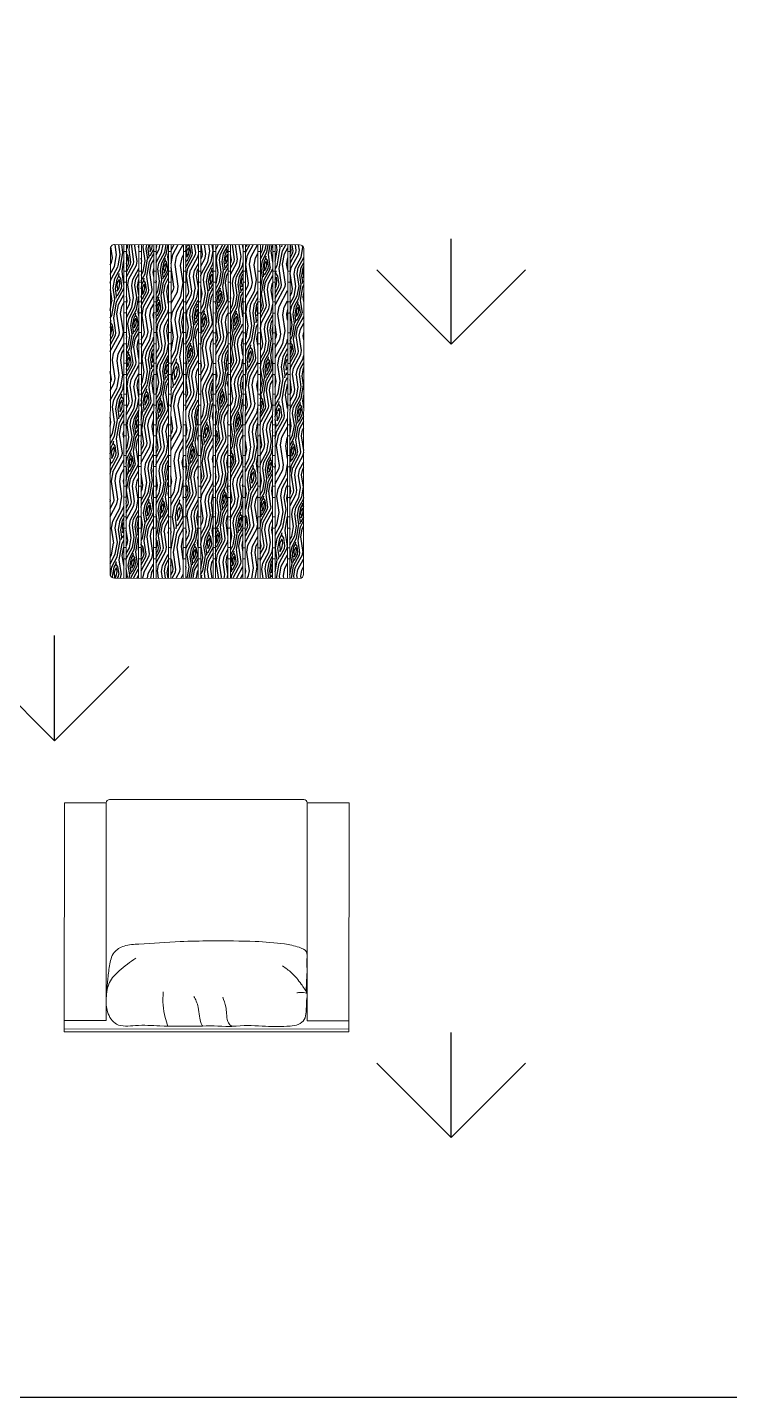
# Model space of a CAD drawing. Header units: millimetres. Extents: x 1251.1 to 1334.1, y 1577.6 to 1641.3.
# Drawn here: x 1273.371 to 1275.088, y 1615.165 to 1618.514 of the extents above; entities that cross this region are included whole.
import ezdxf

# ---------------------------------------------------------------- set-up
doc = ezdxf.new("R2010")
doc.units = ezdxf.units.MM
doc.layers.add('ARREDI attrezzature - furniture', color=175, linetype='Continuous', lineweight=9)
doc.layers.add('GIARDINO', color=3, linetype='Continuous')
doc.layers.add('TRATTEGGI - Hatch', color=253, linetype='Continuous')
pattern_1 = [(34.964235, (759.78653, 1751.54055), (0.020183005, 0.114047171), [0.004094831, -0.077801784]), (124.964235, (759.79695, 1751.58281), (-0.114047171, 0.020183005), [0.008189661, -0.073706953]), (79.964235, (759.78822, 1751.566714), (-0.0469320834, 0.067115088), [0.0057900907, -0.017370272, 0.0057900907, -0.0115801813, 0.0405388242, -0.0347498443]), (79.964235, (759.78552, 1751.534847), (-0.0469320834, 0.067115088), [0.0057909096, -0.011581819, 0.0057909096, -0.0926556646]), (79.964235, (759.804316, 1751.557985), (-0.0469320834, 0.067115088), [0.00579091, -0.110028393]), (79.964235, (759.813375, 1751.55932), (-0.0469320834, 0.067115088), [0.00579091, -0.110028393]), (79.964235, (759.798614, 1751.558994), (-0.0469320834, 0.067115088), [0.00579091, -0.110028393]), (79.964235, (759.79291, 1751.560003), (-0.0469320834, 0.067115088), [0.011581819, -0.104237484]), (79.964235, (759.77449, 1751.62207), (-0.0469320834, 0.067115088), [0.011581819, -0.104237484]), (79.964235, (759.783854, 1751.558665), (-0.0469320834, 0.067115088), [0.023163638, -0.092655665]), (79.964235, (759.77815, 1751.559675), (-0.0469320834, 0.067115088), [0.023163638, -0.092655665]), (79.964235, (759.807696, 1751.610315), (-0.0469320834, 0.067115088), [0.023163638, -0.092655665]), (79.964235, (759.7701, 1751.56404), (-0.0469320834, 0.067115088), [0.017372893, -0.09844641]), (79.964235, (759.74964, 1751.56472), (-0.0469320834, 0.067115088), [0.017372893, -0.09844641]), (79.964235, (759.761044, 1751.5627), (-0.0469320834, 0.067115088), [0.017372893, -0.09844641]), (79.964235, (759.79059, 1751.61334), (-0.0469320834, 0.067115088), [0.028954827, -0.086864477]), (79.964235, (759.78153, 1751.612005), (-0.0469320834, 0.067115088), [0.028954827, -0.086864477]), (79.964235, (759.799976, 1751.59992), (-0.0469320834, 0.067115088), [0.040536756, -0.075282547]), (61.5292864, (759.788547, 1751.551954), (0.067115088, 0.0469320834), [0.009156319, -0.173970078]), (61.5292864, (759.78789, 1751.581475), (0.067115088, 0.0469320834), [0.009156319, -0.173970078]), (61.5292864, (759.789228, 1751.572417), (0.067115088, 0.0469320834), [0.009156319, -0.173970078]), (61.5292864, (759.789884, 1751.542896), (0.067115088, 0.0469320834), [0.01831264, -0.164813757]), (61.5292864, (759.782188, 1751.582484), (0.067115088, 0.0469320834), [0.02746896, -0.155657438]), (61.5292864, (759.77313, 1751.581147), (0.067115088, 0.0469320834), [0.03662528, -0.146501118]), (61.5292864, (759.76407, 1751.57981), (0.067115088, 0.0469320834), [0.03662528, -0.146501118]), (61.5292864, (759.739925, 1751.592904), (0.067115088, 0.0469320834), [0.03662528, -0.146501118]), (61.5292864, (759.744618, 1751.586192), (0.067115088, 0.0469320834), [0.0457816, -0.137344798]), (61.5292864, (759.752667, 1751.581827), (0.067115088, 0.0469320834), [0.0457816, -0.137344798]), (98.399184, (759.79493, 1751.571408), (-0.0469320834, 0.067115088), [0.009156319, -0.173970078]), (98.399184, (759.789556, 1751.557656), (-0.0469320834, 0.067115088), [0.009156319, -0.173970078]), (98.399184, (759.78653, 1751.54055), (-0.0469320834, 0.067115088), [0.01831264, -0.164813757]), (98.399184, (759.799623, 1751.564696), (-0.0469320834, 0.067115088), [0.01831264, -0.164813757]), (98.399184, (759.782164, 1751.5325), (-0.0469320834, 0.067115088), [0.02746896, -0.155657438]), (98.399184, (759.775452, 1751.527807), (-0.0469320834, 0.067115088), [0.03662528, -0.146501118]), (98.399184, (759.83351, 1751.5734), (-0.0469320834, 0.067115088), [0.03662528, -0.146501118]), (98.399184, (759.805326, 1751.563687), (-0.0469320834, 0.067115088), [0.03662528, -0.146501118]), (98.399184, (759.823442, 1751.566362), (-0.0469320834, 0.067115088), [0.0457816, -0.137344798]), (98.399184, (759.814384, 1751.565024), (-0.0469320834, 0.067115088), [0.0457816, -0.137344798])]
pattern_2 = [(34.964235, (759.78468, 1751.538426), (0.0168191705, 0.0950393094), [0.003412359, -0.06483482]), (124.964235, (759.793366, 1751.573645), (-0.0950393094, 0.0168191705), [0.006824718, -0.061422461]), (79.964235, (759.78609, 1751.56023), (-0.0391100695, 0.05592924), [0.0048250755, -0.0144752266, 0.0048250755, -0.009650151, 0.0337823535, -0.0289582036]), (79.964235, (759.78384, 1751.533674), (-0.0391100695, 0.05592924), [0.004825758, -0.009651516, 0.004825758, -0.077213054]), (79.964235, (759.799506, 1751.552955), (-0.0391100695, 0.05592924), [0.004825758, -0.091690328]), (79.964235, (759.807054, 1751.55407), (-0.0391100695, 0.05592924), [0.004825758, -0.091690328]), (79.964235, (759.794754, 1751.553796), (-0.0391100695, 0.05592924), [0.004825758, -0.091690328]), (79.964235, (759.79, 1751.554637), (-0.0391100695, 0.05592924), [0.009651516, -0.08686457]), (79.964235, (759.77465, 1751.60636), (-0.0391100695, 0.05592924), [0.009651516, -0.08686457]), (79.964235, (759.782453, 1751.553522), (-0.0391100695, 0.05592924), [0.019303032, -0.077213054]), (79.964235, (759.7777, 1751.554363), (-0.0391100695, 0.05592924), [0.019303032, -0.077213054]), (79.964235, (759.802322, 1751.596564), (-0.0391100695, 0.05592924), [0.019303032, -0.077213054]), (79.964235, (759.770994, 1751.558), (-0.0391100695, 0.05592924), [0.0144774105, -0.082038675]), (79.964235, (759.75394, 1751.55857), (-0.0391100695, 0.05592924), [0.0144774105, -0.082038675]), (79.964235, (759.763446, 1751.556886), (-0.0391100695, 0.05592924), [0.0144774105, -0.082038675]), (79.964235, (759.788067, 1751.599087), (-0.0391100695, 0.05592924), [0.024129022, -0.072387064]), (79.964235, (759.78052, 1751.59797), (-0.0391100695, 0.05592924), [0.024129022, -0.072387064]), (79.964235, (759.79589, 1751.5879), (-0.0391100695, 0.05592924), [0.03378063, -0.062735456]), (61.5292864, (759.786364, 1751.54793), (0.05592924, 0.0391100695), [0.007630266, -0.144975065]), (61.5292864, (759.785817, 1751.57253), (0.05592924, 0.0391100695), [0.007630266, -0.144975065]), (61.5292864, (759.786932, 1751.564982), (0.05592924, 0.0391100695), [0.007630266, -0.144975065]), (61.5292864, (759.78748, 1751.54038), (0.05592924, 0.0391100695), [0.015260533, -0.137344798]), (61.5292864, (759.781065, 1751.57337), (0.05592924, 0.0391100695), [0.0228908, -0.1297145315]), (61.5292864, (759.773517, 1751.572257), (0.05592924, 0.0391100695), [0.030521066, -0.122084265]), (61.5292864, (759.765968, 1751.571142), (0.05592924, 0.0391100695), [0.030521066, -0.122084265]), (61.5292864, (759.745846, 1751.582054), (0.05592924, 0.0391100695), [0.030521066, -0.122084265]), (61.5292864, (759.749757, 1751.57646), (0.05592924, 0.0391100695), [0.038151333, -0.114453998]), (61.5292864, (759.756464, 1751.572824), (0.05592924, 0.0391100695), [0.038151333, -0.114453998]), (98.399184, (759.791684, 1751.56414), (-0.0391100695, 0.05592924), [0.007630266, -0.144975065]), (98.399184, (759.787205, 1751.55268), (-0.0391100695, 0.05592924), [0.007630266, -0.144975065]), (98.399184, (759.784683, 1751.538426), (-0.0391100695, 0.05592924), [0.015260533, -0.137344798]), (98.399184, (759.795595, 1751.558548), (-0.0391100695, 0.05592924), [0.015260533, -0.137344798]), (98.399184, (759.781045, 1751.531718), (-0.0391100695, 0.05592924), [0.0228908, -0.1297145315]), (98.399184, (759.775452, 1751.527807), (-0.0391100695, 0.05592924), [0.030521066, -0.122084265]), (98.399184, (759.823833, 1751.565803), (-0.0391100695, 0.05592924), [0.030521066, -0.122084265]), (98.399184, (759.800347, 1751.557707), (-0.0391100695, 0.05592924), [0.030521066, -0.122084265]), (98.399184, (759.815444, 1751.559936), (-0.0391100695, 0.05592924), [0.038151333, -0.114453998]), (98.399184, (759.807895, 1751.558822), (-0.0391100695, 0.05592924), [0.038151333, -0.114453998])]
pattern_3 = [(34.964235, (759.785606, 1751.53949), (0.018501088, 0.10454324), [0.003753595, -0.071318302]), (124.964235, (759.79516, 1751.57823), (-0.10454324, 0.018501088), [0.00750719, -0.067564707]), (79.964235, (759.787155, 1751.56347), (-0.0430210764, 0.061522164), [0.005307583, -0.0159227493, 0.005307583, -0.0106151662, 0.037160589, -0.031854024]), (79.964235, (759.78468, 1751.53426), (-0.0430210764, 0.061522164), [0.005308334, -0.0106166676, 0.005308334, -0.084934359]), (79.964235, (759.80191, 1751.55547), (-0.0430210764, 0.061522164), [0.005308334, -0.100859361]), (79.964235, (759.810214, 1751.556696), (-0.0430210764, 0.061522164), [0.005308334, -0.100859361]), (79.964235, (759.796684, 1751.556395), (-0.0430210764, 0.061522164), [0.005308334, -0.100859361]), (79.964235, (759.791457, 1751.55732), (-0.0430210764, 0.061522164), [0.010616668, -0.095551027]), (79.964235, (759.77457, 1751.614217), (-0.0430210764, 0.061522164), [0.010616668, -0.095551027]), (79.964235, (759.783154, 1751.556094), (-0.0430210764, 0.061522164), [0.021233335, -0.084934359]), (79.964235, (759.777926, 1751.55702), (-0.0430210764, 0.061522164), [0.021233335, -0.084934359]), (79.964235, (759.80501, 1751.60344), (-0.0430210764, 0.061522164), [0.021233335, -0.084934359]), (79.964235, (759.77055, 1751.56102), (-0.0430210764, 0.061522164), [0.015925152, -0.090242543]), (79.964235, (759.75179, 1751.561644), (-0.0430210764, 0.061522164), [0.015925152, -0.090242543]), (79.964235, (759.762245, 1751.559794), (-0.0430210764, 0.061522164), [0.015925152, -0.090242543]), (79.964235, (759.78933, 1751.606215), (-0.0430210764, 0.061522164), [0.026541924, -0.07962577]), (79.964235, (759.781025, 1751.60499), (-0.0430210764, 0.061522164), [0.026541924, -0.07962577]), (79.964235, (759.79793, 1751.59391), (-0.0430210764, 0.061522164), [0.037158693, -0.069009001]), (61.5292864, (759.787456, 1751.549942), (0.061522164, 0.0430210764), [0.008393293, -0.159472571]), (61.5292864, (759.786854, 1751.577003), (0.061522164, 0.0430210764), [0.008393293, -0.159472571]), (61.5292864, (759.78808, 1751.5687), (0.061522164, 0.0430210764), [0.008393293, -0.159472571]), (61.5292864, (759.78868, 1751.54164), (0.061522164, 0.0430210764), [0.016786587, -0.151079278]), (61.5292864, (759.781627, 1751.577928), (0.061522164, 0.0430210764), [0.02517988, -0.142685985]), (61.5292864, (759.773323, 1751.5767), (0.061522164, 0.0430210764), [0.033573173, -0.134292691]), (61.5292864, (759.76502, 1751.575476), (0.061522164, 0.0430210764), [0.033573173, -0.134292691]), (61.5292864, (759.742885, 1751.58748), (0.061522164, 0.0430210764), [0.033573173, -0.134292691]), (61.5292864, (759.747188, 1751.581327), (0.061522164, 0.0430210764), [0.041966466, -0.125899398]), (61.5292864, (759.754566, 1751.577326), (0.061522164, 0.0430210764), [0.041966466, -0.125899398]), (98.399184, (759.793307, 1751.567774), (-0.0430210764, 0.061522164), [0.008393293, -0.159472571]), (98.399184, (759.78838, 1751.55517), (-0.0430210764, 0.061522164), [0.008393293, -0.159472571]), (98.399184, (759.785606, 1751.539487), (-0.0430210764, 0.061522164), [0.016786587, -0.151079278]), (98.399184, (759.79761, 1751.561622), (-0.0430210764, 0.061522164), [0.016786587, -0.151079278]), (98.399184, (759.781604, 1751.53211), (-0.0430210764, 0.061522164), [0.02517988, -0.142685985]), (98.399184, (759.775452, 1751.527807), (-0.0430210764, 0.061522164), [0.033573173, -0.134292691]), (98.399184, (759.82867, 1751.569602), (-0.0430210764, 0.061522164), [0.033573173, -0.134292691]), (98.399184, (759.802836, 1751.560697), (-0.0430210764, 0.061522164), [0.033573173, -0.134292691]), (98.399184, (759.819443, 1751.56315), (-0.0430210764, 0.061522164), [0.041966466, -0.125899398]), (98.399184, (759.81114, 1751.561923), (-0.0430210764, 0.061522164), [0.041966466, -0.125899398])]

msp = doc.modelspace()

# ---------------------------------------------------------------- hatches: boundary and pattern name
h = msp.add_hatch()
h.set_pattern_fill('GRASS', color=256, scale=0.054)
h.paths.add_polyline_path([(1288.1568, 1623.6634), (1271.8145, 1623.6634), (1271.6534, 1615.1649), (1275.1568, 1615.1649), (1275.1568, 1616.8595), (1275.1568, 1618.0595), (1275.1568, 1620.5595), (1288.1568, 1620.5595)])
h = msp.add_hatch()
h.set_pattern_fill('GRASS', color=256, scale=10)
h.paths.add_polyline_path([(1288.1568, 1623.6634), (1271.8145, 1623.6634), (1271.6534, 1615.1649), (1275.1568, 1615.1649), (1275.1568, 1616.8595), (1275.1568, 1618.0595), (1275.1568, 1620.5595), (1288.1568, 1620.5595)])
at = {"layer": 'TRATTEGGI - Hatch', "true_color": 0xb58f69}
h = msp.add_hatch(dxfattribs=at)
h.set_pattern_fill('LEGNO2', color=33, scale=0.081897, angle=34.9642, style=0, pattern_type=2)
h.set_pattern_definition(pattern_1)
h.paths.add_polyline_path([(1273.6063, 1617.1677), (1273.6068, 1617.9833), (1273.584, 1617.9834, 0.414214), (1273.5735, 1617.9729), (1273.573, 1617.1781, 0.414214), (1273.5834, 1617.1677)])
h = msp.add_hatch(dxfattribs=at)
h.set_pattern_fill('LEGNO2', color=33, scale=0.068247, angle=34.9642, style=0, pattern_type=2)
h.set_pattern_definition(pattern_2)
h.paths.add_polyline_path([(1273.6427, 1617.1676), (1273.6432, 1617.9833), (1273.6129, 1617.9833), (1273.6124, 1617.1676)])
h = msp.add_hatch(dxfattribs=at)
h.set_pattern_fill('LEGNO2', color=33, scale=0.075072, angle=34.9642, style=0, pattern_type=2)
h.set_pattern_definition(pattern_3)
h.paths.add_polyline_path([(1273.6791, 1617.1676), (1273.6796, 1617.9833), (1273.6493, 1617.9833), (1273.6488, 1617.1676)])
h = msp.add_hatch(dxfattribs=at)
h.set_pattern_fill('LEGNO2', color=33, scale=0.068247, angle=34.9642, style=0, pattern_type=2)
h.set_pattern_definition(pattern_2)
h.paths.add_polyline_path([(1273.7155, 1617.1676), (1273.716, 1617.9833), (1273.6857, 1617.9833), (1273.6852, 1617.1676)])
h = msp.add_hatch(dxfattribs=at)
h.set_pattern_fill('LEGNO2', color=33, scale=0.095546, angle=34.9642, style=0, pattern_type=2)
h.set_pattern_definition([(34.964235, (759.78837, 1751.54267), (0.023546839, 0.133055033), [0.004777303, -0.090768748]), (124.964235, (759.80053, 1751.59198), (-0.133055033, 0.023546839), [0.009554605, -0.085991445]), (79.964235, (759.790346, 1751.5732), (-0.054754097, 0.078300936), [0.006755106, -0.020265317, 0.006755106, -0.0135102115, 0.047295295, -0.040541485]), (79.964235, (759.7872, 1751.53602), (-0.054754097, 0.078300936), [0.006756061, -0.0135121224, 0.006756061, -0.108098275]), (79.964235, (759.80913, 1751.563014), (-0.054754097, 0.078300936), [0.006756061, -0.128366459]), (79.964235, (759.819695, 1751.564575), (-0.054754097, 0.078300936), [0.006756061, -0.128366459]), (79.964235, (759.802474, 1751.56419), (-0.054754097, 0.078300936), [0.006756061, -0.128366459]), (79.964235, (759.79582, 1751.56537), (-0.054754097, 0.078300936), [0.013512122, -0.121610398]), (79.964235, (759.77433, 1751.63778), (-0.054754097, 0.078300936), [0.013512122, -0.121610398]), (79.964235, (759.785254, 1751.56381), (-0.054754097, 0.078300936), [0.027024245, -0.108098275]), (79.964235, (759.7786, 1751.564986), (-0.054754097, 0.078300936), [0.027024245, -0.108098275]), (79.964235, (759.81307, 1751.624066), (-0.054754097, 0.078300936), [0.027024245, -0.108098275]), (79.964235, (759.76921, 1751.57008), (-0.054754097, 0.078300936), [0.020268375, -0.114854145]), (79.964235, (759.74534, 1751.57087), (-0.054754097, 0.078300936), [0.020268375, -0.114854145]), (79.964235, (759.75864, 1751.56852), (-0.054754097, 0.078300936), [0.020268375, -0.114854145]), (79.964235, (759.79311, 1751.6276), (-0.054754097, 0.078300936), [0.033780631, -0.10134189]), (79.964235, (759.782544, 1751.62604), (-0.054754097, 0.078300936), [0.033780631, -0.10134189]), (79.964235, (759.80406, 1751.61194), (-0.054754097, 0.078300936), [0.047292882, -0.087829638]), (61.529286, (759.79073, 1751.55598), (0.078300936, 0.0547540973), [0.010682372, -0.20296509]), (61.529286, (759.789963, 1751.59042), (0.078300936, 0.0547540973), [0.010682372, -0.20296509]), (61.529286, (759.791524, 1751.57985), (0.078300936, 0.0547540973), [0.010682372, -0.20296509]), (61.529286, (759.79229, 1751.54541), (0.078300936, 0.0547540973), [0.021364747, -0.192282717]), (61.529286, (759.78331, 1751.591597), (0.078300936, 0.0547540973), [0.03204712, -0.181600344]), (61.529286, (759.772743, 1751.590037), (0.078300936, 0.0547540973), [0.042729493, -0.170917971]), (61.529286, (759.762175, 1751.588476), (0.078300936, 0.0547540973), [0.042729493, -0.170917971]), (61.529286, (759.734004, 1751.603753), (0.078300936, 0.0547540973), [0.042729493, -0.170917971]), (61.529286, (759.73948, 1751.595923), (0.078300936, 0.0547540973), [0.053411866, -0.160235597]), (61.529286, (759.74887, 1751.59083), (0.078300936, 0.0547540973), [0.053411866, -0.160235597]), (98.399184, (759.798176, 1751.578674), (-0.0547540972, 0.078300936), [0.010682372, -0.20296509]), (98.399184, (759.791907, 1751.56263), (-0.0547540972, 0.078300936), [0.010682372, -0.20296509]), (98.399184, (759.788375, 1751.542673), (-0.0547540972, 0.078300936), [0.021364747, -0.192282717]), (98.399184, (759.80365, 1751.570844), (-0.0547540972, 0.078300936), [0.021364747, -0.192282717]), (98.399184, (759.783282, 1751.533282), (-0.0547540972, 0.078300936), [0.03204712, -0.181600344]), (98.399184, (759.775452, 1751.527807), (-0.0547540972, 0.078300936), [0.042729493, -0.170917971]), (98.399184, (759.843185, 1751.581), (-0.0547540972, 0.078300936), [0.042729493, -0.170917971]), (98.399184, (759.810305, 1751.569667), (-0.0547540972, 0.078300936), [0.042729493, -0.170917971]), (98.399184, (759.83144, 1751.572788), (-0.0547540972, 0.078300936), [0.053411866, -0.160235597]), (98.399184, (759.820872, 1751.571227), (-0.0547540972, 0.078300936), [0.053411866, -0.160235597])])
h.paths.add_polyline_path([(1273.7519, 1617.1676), (1273.7524, 1617.9833), (1273.7221, 1617.9833), (1273.7216, 1617.1676)])
h = msp.add_hatch(dxfattribs=at)
h.set_pattern_fill('LEGNO2', color=33, scale=0.068247, angle=34.9642, style=0, pattern_type=2)
h.set_pattern_definition(pattern_2)
h.paths.add_polyline_path([(1273.7883, 1617.1675), (1273.7888, 1617.9832), (1273.7585, 1617.9833), (1273.758, 1617.1676)])
h = msp.add_hatch(dxfattribs=at)
h.set_pattern_fill('LEGNO2', color=33, scale=0.075072, angle=34.9642, style=0, pattern_type=2)
h.set_pattern_definition(pattern_3)
h.paths.add_polyline_path([(1273.8247, 1617.1675), (1273.8252, 1617.9832), (1273.7949, 1617.9832), (1273.7944, 1617.1675)])
h = msp.add_hatch(dxfattribs=at)
h.set_pattern_fill('LEGNO2', color=33, scale=0.068247, angle=34.9642, style=0, pattern_type=2)
h.set_pattern_definition(pattern_2)
h.paths.add_polyline_path([(1273.8611, 1617.1675), (1273.8616, 1617.9832), (1273.8313, 1617.9832), (1273.8308, 1617.1675)])
h = msp.add_hatch(dxfattribs=at)
h.set_pattern_fill('LEGNO2', color=33, scale=0.068247, angle=34.9642, style=0, pattern_type=2)
h.set_pattern_definition(pattern_2)
h.paths.add_polyline_path([(1273.8975, 1617.1675), (1273.898, 1617.9832), (1273.8677, 1617.9832), (1273.8672, 1617.1675)])
h = msp.add_hatch(dxfattribs=at)
h.set_pattern_fill('LEGNO2', color=33, scale=0.081897, angle=34.9642, style=0, pattern_type=2)
h.set_pattern_definition(pattern_1)
h.paths.add_polyline_path([(1273.9339, 1617.1674), (1273.9344, 1617.9831), (1273.9041, 1617.9832), (1273.9036, 1617.1675)])
h = msp.add_hatch(dxfattribs=at)
h.set_pattern_fill('LEGNO2', color=33, scale=0.068247, angle=34.9642, style=0, pattern_type=2)
h.set_pattern_definition(pattern_2)
h.paths.add_polyline_path([(1273.9703, 1617.1674), (1273.9708, 1617.9831), (1273.9405, 1617.9831), (1273.94, 1617.1674)])
h = msp.add_hatch(dxfattribs=at)
h.set_pattern_fill('LEGNO2', color=33, scale=0.088721, angle=34.9642, style=0, pattern_type=2)
h.set_pattern_definition([(34.964235, (759.78745, 1751.54161), (0.021864922, 0.123551102), [0.004436067, -0.084285266]), (124.964235, (759.79874, 1751.5874), (-0.123551102, 0.021864922), [0.008872133, -0.079849199]), (79.964235, (759.78928, 1751.569957), (-0.05084309, 0.072708012), [0.006272598, -0.0188177946, 0.006272598, -0.0125451964, 0.0439170596, -0.0376456646]), (79.964235, (759.78636, 1751.535434), (-0.05084309, 0.072708012), [0.0062734854, -0.012546971, 0.0062734854, -0.10037697]), (79.964235, (759.80672, 1751.5605), (-0.05084309, 0.072708012), [0.006273485, -0.119197426]), (79.964235, (759.816535, 1751.56195), (-0.05084309, 0.072708012), [0.006273485, -0.119197426]), (79.964235, (759.800544, 1751.56159), (-0.05084309, 0.072708012), [0.006273485, -0.119197426]), (79.964235, (759.794367, 1751.562686), (-0.05084309, 0.072708012), [0.012546971, -0.112923941]), (79.964235, (759.77441, 1751.62993), (-0.05084309, 0.072708012), [0.012546971, -0.112923941]), (79.964235, (759.784554, 1751.56124), (-0.05084309, 0.072708012), [0.025093942, -0.10037697]), (79.964235, (759.778376, 1751.56233), (-0.05084309, 0.072708012), [0.025093942, -0.10037697]), (79.964235, (759.810384, 1751.61719), (-0.05084309, 0.072708012), [0.025093942, -0.10037697]), (79.964235, (759.769657, 1751.56706), (-0.05084309, 0.072708012), [0.018820634, -0.106650278]), (79.964235, (759.74749, 1751.567796), (-0.05084309, 0.072708012), [0.018820634, -0.106650278]), (79.964235, (759.759844, 1751.56561), (-0.05084309, 0.072708012), [0.018820634, -0.106650278]), (79.964235, (759.79185, 1751.62047), (-0.05084309, 0.072708012), [0.031367729, -0.094103183]), (79.964235, (759.78204, 1751.61902), (-0.05084309, 0.072708012), [0.031367729, -0.094103183]), (79.964235, (759.80202, 1751.60593), (-0.05084309, 0.072708012), [0.043914819, -0.081556093]), (61.529286, (759.78964, 1751.553966), (0.072708012, 0.0508430903), [0.009919346, -0.188467584]), (61.529286, (759.788927, 1751.585947), (0.072708012, 0.0508430903), [0.009919346, -0.188467584]), (61.529286, (759.790376, 1751.576134), (0.072708012, 0.0508430903), [0.009919346, -0.188467584]), (61.529286, (759.791087, 1751.544153), (0.072708012, 0.0508430903), [0.019838693, -0.178548237]), (61.529286, (759.78275, 1751.58704), (0.072708012, 0.0508430903), [0.02975804, -0.168628891]), (61.529286, (759.772936, 1751.58559), (0.072708012, 0.0508430903), [0.039677386, -0.158709544]), (61.529286, (759.763123, 1751.584143), (0.072708012, 0.0508430903), [0.039677386, -0.158709544]), (61.529286, (759.736964, 1751.59833), (0.072708012, 0.0508430903), [0.039677386, -0.158709544]), (61.529286, (759.74205, 1751.591058), (0.072708012, 0.0508430903), [0.049596733, -0.148790197]), (61.529286, (759.75077, 1751.58633), (0.072708012, 0.0508430903), [0.049596733, -0.148790197]), (98.399184, (759.796553, 1751.57504), (-0.0508430903, 0.072708012), [0.009919346, -0.188467584]), (98.399184, (759.79073, 1751.560144), (-0.0508430903, 0.072708012), [0.009919346, -0.188467584]), (98.399184, (759.78745, 1751.54161), (-0.0508430903, 0.072708012), [0.019838693, -0.178548237]), (98.399184, (759.801638, 1751.56777), (-0.0508430903, 0.072708012), [0.019838693, -0.178548237]), (98.399184, (759.782723, 1751.53289), (-0.0508430903, 0.072708012), [0.02975804, -0.168628891]), (98.399184, (759.775452, 1751.527807), (-0.0508430903, 0.072708012), [0.039677386, -0.158709544]), (98.399184, (759.838347, 1751.5772), (-0.0508430903, 0.072708012), [0.039677386, -0.158709544]), (98.399184, (759.807815, 1751.566677), (-0.0508430903, 0.072708012), [0.039677386, -0.158709544]), (98.399184, (759.82744, 1751.569575), (-0.0508430903, 0.072708012), [0.049596733, -0.148790197]), (98.399184, (759.81763, 1751.568126), (-0.0508430903, 0.072708012), [0.049596733, -0.148790197])])
h.paths.add_polyline_path([(1274.0067, 1617.1674), (1274.0072, 1617.9831), (1273.9769, 1617.9831), (1273.9764, 1617.1674)])
h = msp.add_hatch(dxfattribs=at)
h.set_pattern_fill('LEGNO2', color=33, scale=0.068247, angle=34.9642, style=0, pattern_type=2)
h.set_pattern_definition(pattern_2)
h.paths.add_polyline_path([(1274.0357, 1617.1674, 0.414214), (1274.0462, 1617.1779), (1274.0467, 1617.9726, 0.414214), (1274.0362, 1617.9831), (1274.0133, 1617.9831), (1274.0128, 1617.1674)])

# ---------------------------------------------------------------- linework, layer by layer
at = {"layer": 'ARREDI attrezzature - furniture'}
for p, q in [((1274.0362, 1617.9831), (1273.584, 1617.9834)), ((1273.6068, 1617.9833), (1273.6063, 1617.1677)), ((1273.6129, 1617.9833), (1273.6124, 1617.1676)), ((1273.6432, 1617.9833), (1273.6427, 1617.1676)), ((1273.6493, 1617.9833), (1273.6488, 1617.1676)), ((1273.6796, 1617.9833), (1273.6791, 1617.1676)), ((1273.6857, 1617.9833), (1273.6852, 1617.1676)), ((1273.716, 1617.9833), (1273.7155, 1617.1676)), ((1273.7221, 1617.9833), (1273.7216, 1617.1676)), ((1273.7524, 1617.9833), (1273.7519, 1617.1676)), ((1273.7585, 1617.9833), (1273.758, 1617.1676)), ((1273.7888, 1617.9832), (1273.7883, 1617.1675)), ((1273.7949, 1617.9832), (1273.7944, 1617.1675)), ((1273.8252, 1617.9832), (1273.8247, 1617.1675)), ((1273.8313, 1617.9832), (1273.8308, 1617.1675)), ((1273.8616, 1617.9832), (1273.8611, 1617.1675)), ((1273.8677, 1617.9832), (1273.8672, 1617.1675)), ((1273.898, 1617.9832), (1273.8975, 1617.1675)), ((1273.9041, 1617.9832), (1273.9036, 1617.1675)), ((1273.9344, 1617.9831), (1273.9339, 1617.1674)), ((1273.9405, 1617.9831), (1273.94, 1617.1674)), ((1273.9708, 1617.9831), (1273.9703, 1617.1674)), ((1273.9769, 1617.9831), (1273.9764, 1617.1674)), ((1274.0072, 1617.9831), (1274.0067, 1617.1674)), ((1274.0133, 1617.9831), (1274.0128, 1617.1674)), ((1273.573, 1617.1781), (1273.5735, 1617.9729)), ((1273.5735, 1617.9729), (1273.5735, 1617.9729)), ((1273.5735, 1617.9729), (1273.5735, 1617.9729)), ((1273.5735, 1617.9729), (1273.5735, 1617.9729)), ((1273.5735, 1617.9729), (1273.5735, 1617.9729)), ((1273.5735, 1617.9729), (1273.5735, 1617.9729)), ((1273.5735, 1617.9729), (1273.5735, 1617.9729)), ((1273.6129, 1617.9664), (1273.6068, 1617.9664)), ((1273.6493, 1617.9664), (1273.6432, 1617.9664)), ((1273.6857, 1617.9664), (1273.6796, 1617.9664)), ((1273.7221, 1617.9664), (1273.716, 1617.9664)), ((1273.7585, 1617.9663), (1273.7524, 1617.9663)), ((1273.7949, 1617.9663), (1273.7888, 1617.9663)), ((1273.8313, 1617.9663), (1273.8252, 1617.9663)), ((1273.8677, 1617.9663), (1273.8616, 1617.9663)), ((1273.9041, 1617.9662), (1273.898, 1617.9663)), ((1273.9405, 1617.9662), (1273.9344, 1617.9662)), ((1273.9769, 1617.9662), (1273.9708, 1617.9662)), ((1274.0133, 1617.9662), (1274.0072, 1617.9662)), ((1274.0462, 1617.1779), (1274.0467, 1617.9726)), ((1273.6129, 1617.9187), (1273.6068, 1617.9187)), ((1273.6493, 1617.9186), (1273.6432, 1617.9186)), ((1273.6857, 1617.9186), (1273.6796, 1617.9186)), ((1273.7221, 1617.9186), (1273.716, 1617.9186)), ((1273.7585, 1617.9186), (1273.7524, 1617.9186)), ((1273.7949, 1617.9185), (1273.7888, 1617.9185)), ((1273.8313, 1617.9185), (1273.8252, 1617.9185)), ((1273.8677, 1617.9185), (1273.8616, 1617.9185)), ((1273.9041, 1617.9185), (1273.898, 1617.9185)), ((1273.9405, 1617.9185), (1273.9344, 1617.9185)), ((1273.9769, 1617.9184), (1273.9708, 1617.9184)), ((1274.0133, 1617.9184), (1274.0072, 1617.9184)), ((1273.6129, 1617.8914), (1273.6068, 1617.8914)), ((1273.6493, 1617.8913), (1273.6432, 1617.8913)), ((1273.6856, 1617.8913), (1273.6796, 1617.8913)), ((1273.722, 1617.8913), (1273.716, 1617.8913)), ((1273.7584, 1617.8913), (1273.7524, 1617.8913)), ((1273.7948, 1617.8912), (1273.7888, 1617.8912)), ((1273.8312, 1617.8912), (1273.8252, 1617.8912)), ((1273.8676, 1617.8912), (1273.8616, 1617.8912)), ((1273.904, 1617.8912), (1273.898, 1617.8912)), ((1273.9404, 1617.8912), (1273.9344, 1617.8912)), ((1273.9768, 1617.8911), (1273.9708, 1617.8911)), ((1274.0132, 1617.8911), (1274.0072, 1617.8911)), ((1273.6128, 1617.8436), (1273.6068, 1617.8436)), ((1273.6492, 1617.8436), (1273.6432, 1617.8436)), ((1273.6856, 1617.8435), (1273.6796, 1617.8435)), ((1273.722, 1617.8435), (1273.716, 1617.8435)), ((1273.7584, 1617.8435), (1273.7523, 1617.8435)), ((1273.7948, 1617.8435), (1273.7887, 1617.8435)), ((1273.8312, 1617.8434), (1273.8251, 1617.8435)), ((1273.8676, 1617.8434), (1273.8615, 1617.8434)), ((1273.904, 1617.8434), (1273.8979, 1617.8434)), ((1273.9404, 1617.8434), (1273.9343, 1617.8434)), ((1273.9768, 1617.8434), (1273.9707, 1617.8434)), ((1274.0132, 1617.8433), (1274.0071, 1617.8433)), ((1273.6128, 1617.8163), (1273.6067, 1617.8163)), ((1273.6492, 1617.8163), (1273.6431, 1617.8163)), ((1273.6856, 1617.8162), (1273.6795, 1617.8162)), ((1273.722, 1617.8162), (1273.7159, 1617.8162)), ((1273.7584, 1617.8162), (1273.7523, 1617.8162)), ((1273.7948, 1617.8162), (1273.7887, 1617.8162)), ((1273.8312, 1617.8161), (1273.8251, 1617.8162)), ((1273.8676, 1617.8161), (1273.8615, 1617.8161)), ((1273.904, 1617.8161), (1273.8979, 1617.8161)), ((1273.9404, 1617.8161), (1273.9343, 1617.8161)), ((1273.9768, 1617.8161), (1273.9707, 1617.8161)), ((1274.0132, 1617.816), (1274.0071, 1617.816)), ((1273.6128, 1617.7682), (1273.6067, 1617.7682)), ((1273.6492, 1617.7681), (1273.6431, 1617.7681)), ((1273.6856, 1617.7681), (1273.6795, 1617.7681)), ((1273.722, 1617.7681), (1273.7159, 1617.7681)), ((1273.7584, 1617.7681), (1273.7523, 1617.7681)), ((1273.7948, 1617.768), (1273.7887, 1617.7681)), ((1273.8312, 1617.768), (1273.8251, 1617.768)), ((1273.8676, 1617.768), (1273.8615, 1617.768)), ((1273.904, 1617.768), (1273.8979, 1617.768)), ((1273.9404, 1617.768), (1273.9343, 1617.768)), ((1273.9768, 1617.7679), (1273.9707, 1617.7679)), ((1274.0132, 1617.7679), (1274.0071, 1617.7679)), ((1273.6128, 1617.7409), (1273.6067, 1617.7409)), ((1273.6492, 1617.7408), (1273.6431, 1617.7408)), ((1273.6856, 1617.7408), (1273.6795, 1617.7408)), ((1273.722, 1617.7408), (1273.7159, 1617.7408)), ((1273.7584, 1617.7408), (1273.7523, 1617.7408)), ((1273.7948, 1617.7408), (1273.7887, 1617.7408)), ((1273.8312, 1617.7407), (1273.8251, 1617.7407)), ((1273.8675, 1617.7407), (1273.8615, 1617.7407)), ((1273.9039, 1617.7407), (1273.8979, 1617.7407)), ((1273.9403, 1617.7407), (1273.9343, 1617.7407)), ((1273.9767, 1617.7406), (1273.9707, 1617.7406)), ((1274.0131, 1617.7406), (1274.0071, 1617.7406)), ((1273.6127, 1617.6932), (1273.6067, 1617.6932)), ((1273.6491, 1617.6931), (1273.6431, 1617.6931)), ((1273.6855, 1617.6931), (1273.6795, 1617.6931)), ((1273.7219, 1617.6931), (1273.7159, 1617.6931)), ((1273.7583, 1617.6931), (1273.7523, 1617.6931)), ((1273.7947, 1617.693), (1273.7887, 1617.693)), ((1273.8311, 1617.693), (1273.8251, 1617.693)), ((1273.8675, 1617.693), (1273.8615, 1617.693)), ((1273.9039, 1617.693), (1273.8978, 1617.693)), ((1273.9403, 1617.6929), (1273.9342, 1617.6929)), ((1273.9767, 1617.6929), (1273.9706, 1617.6929)), ((1274.0131, 1617.6929), (1274.007, 1617.6929)), ((1273.6127, 1617.6659), (1273.6066, 1617.6659)), ((1273.6491, 1617.6658), (1273.643, 1617.6658)), ((1273.6855, 1617.6658), (1273.6794, 1617.6658)), ((1273.7219, 1617.6658), (1273.7158, 1617.6658)), ((1273.7583, 1617.6658), (1273.7522, 1617.6658)), ((1273.7947, 1617.6657), (1273.7886, 1617.6657)), ((1273.8311, 1617.6657), (1273.825, 1617.6657)), ((1273.8675, 1617.6657), (1273.8614, 1617.6657)), ((1273.9039, 1617.6657), (1273.8978, 1617.6657)), ((1273.9403, 1617.6656), (1273.9342, 1617.6657)), ((1273.9767, 1617.6656), (1273.9706, 1617.6656)), ((1274.0131, 1617.6656), (1274.007, 1617.6656)), ((1273.6127, 1617.6181), (1273.6066, 1617.6181)), ((1273.6491, 1617.6181), (1273.643, 1617.6181)), ((1273.6855, 1617.618), (1273.6794, 1617.618)), ((1273.7219, 1617.618), (1273.7158, 1617.618)), ((1273.7583, 1617.618), (1273.7522, 1617.618)), ((1273.7947, 1617.618), (1273.7886, 1617.618)), ((1273.8311, 1617.6179), (1273.825, 1617.6179)), ((1273.8675, 1617.6179), (1273.8614, 1617.6179)), ((1273.9039, 1617.6179), (1273.8978, 1617.6179)), ((1273.9403, 1617.6179), (1273.9342, 1617.6179)), ((1273.9767, 1617.6179), (1273.9706, 1617.6179)), ((1274.0131, 1617.6178), (1274.007, 1617.6178)), ((1273.6127, 1617.5908), (1273.6066, 1617.5908)), ((1273.6491, 1617.5908), (1273.643, 1617.5908)), ((1273.6855, 1617.5907), (1273.6794, 1617.5907)), ((1273.7219, 1617.5907), (1273.7158, 1617.5907)), ((1273.7583, 1617.5907), (1273.7522, 1617.5907)), ((1273.7947, 1617.5907), (1273.7886, 1617.5907)), ((1273.8311, 1617.5906), (1273.825, 1617.5906)), ((1273.8675, 1617.5906), (1273.8614, 1617.5906)), ((1273.9039, 1617.5906), (1273.8978, 1617.5906)), ((1273.9403, 1617.5906), (1273.9342, 1617.5906)), ((1273.9767, 1617.5906), (1273.9706, 1617.5906)), ((1274.013, 1617.5905), (1274.007, 1617.5905)), ((1273.6126, 1617.543), (1273.6066, 1617.543)), ((1273.649, 1617.543), (1273.643, 1617.543)), ((1273.6854, 1617.543), (1273.6794, 1617.543)), ((1273.7218, 1617.5429), (1273.7158, 1617.5429)), ((1273.7582, 1617.5429), (1273.7522, 1617.5429)), ((1273.7946, 1617.5429), (1273.7886, 1617.5429)), ((1273.831, 1617.5429), (1273.825, 1617.5429)), ((1273.8674, 1617.5428), (1273.8614, 1617.5429)), ((1273.9038, 1617.5428), (1273.8978, 1617.5428)), ((1273.9402, 1617.5428), (1273.9342, 1617.5428)), ((1273.9766, 1617.5428), (1273.9706, 1617.5428)), ((1274.013, 1617.5428), (1274.007, 1617.5428)), ((1273.6126, 1617.5157), (1273.6066, 1617.5157)), ((1273.649, 1617.5157), (1273.6429, 1617.5157)), ((1273.6854, 1617.5157), (1273.6793, 1617.5157)), ((1273.7218, 1617.5156), (1273.7157, 1617.5156)), ((1273.7582, 1617.5156), (1273.7521, 1617.5156)), ((1273.7946, 1617.5156), (1273.7885, 1617.5156)), ((1273.831, 1617.5156), (1273.8249, 1617.5156)), ((1273.8674, 1617.5155), (1273.8613, 1617.5156)), ((1273.9038, 1617.5155), (1273.8977, 1617.5155)), ((1273.9402, 1617.5155), (1273.9341, 1617.5155)), ((1273.9766, 1617.5155), (1273.9705, 1617.5155)), ((1274.013, 1617.5155), (1274.0069, 1617.5155)), ((1273.6126, 1617.4679), (1273.6065, 1617.4679)), ((1273.649, 1617.4679), (1273.6429, 1617.4679)), ((1273.6854, 1617.4679), (1273.6793, 1617.4679)), ((1273.7218, 1617.4679), (1273.7157, 1617.4679)), ((1273.7582, 1617.4678), (1273.7521, 1617.4678)), ((1273.7946, 1617.4678), (1273.7885, 1617.4678)), ((1273.831, 1617.4678), (1273.8249, 1617.4678)), ((1273.8674, 1617.4678), (1273.8613, 1617.4678)), ((1273.9038, 1617.4678), (1273.8977, 1617.4678)), ((1273.9402, 1617.4677), (1273.9341, 1617.4677)), ((1273.9766, 1617.4677), (1273.9705, 1617.4677)), ((1274.013, 1617.4677), (1274.0069, 1617.4677)), ((1273.6126, 1617.4406), (1273.6065, 1617.4406)), ((1273.649, 1617.4406), (1273.6429, 1617.4406)), ((1273.6854, 1617.4406), (1273.6793, 1617.4406)), ((1273.7218, 1617.4406), (1273.7157, 1617.4406)), ((1273.7582, 1617.4405), (1273.7521, 1617.4405)), ((1273.7946, 1617.4405), (1273.7885, 1617.4405)), ((1273.831, 1617.4405), (1273.8249, 1617.4405)), ((1273.8674, 1617.4405), (1273.8613, 1617.4405)), ((1273.9038, 1617.4405), (1273.8977, 1617.4405)), ((1273.9402, 1617.4404), (1273.9341, 1617.4404)), ((1273.9766, 1617.4404), (1273.9705, 1617.4404)), ((1274.013, 1617.4404), (1274.0069, 1617.4404)), ((1273.6125, 1617.3929), (1273.6065, 1617.3929)), ((1273.6489, 1617.3928), (1273.6429, 1617.3928)), ((1273.6853, 1617.3928), (1273.6793, 1617.3928)), ((1273.7217, 1617.3928), (1273.7157, 1617.3928)), ((1273.7581, 1617.3928), (1273.7521, 1617.3928)), ((1273.7945, 1617.3927), (1273.7885, 1617.3928)), ((1273.8309, 1617.3927), (1273.8249, 1617.3927)), ((1273.8673, 1617.3927), (1273.8613, 1617.3927)), ((1273.9037, 1617.3927), (1273.8977, 1617.3927)), ((1273.9401, 1617.3927), (1273.9341, 1617.3927)), ((1273.9765, 1617.3926), (1273.9705, 1617.3926)), ((1274.0129, 1617.3926), (1274.0069, 1617.3926)), ((1273.6125, 1617.3656), (1273.6065, 1617.3656)), ((1273.6489, 1617.3655), (1273.6429, 1617.3655)), ((1273.6853, 1617.3655), (1273.6793, 1617.3655)), ((1273.7217, 1617.3655), (1273.7157, 1617.3655)), ((1273.7581, 1617.3655), (1273.7521, 1617.3655)), ((1273.7945, 1617.3655), (1273.7884, 1617.3655)), ((1273.8309, 1617.3654), (1273.8248, 1617.3654)), ((1273.8673, 1617.3654), (1273.8612, 1617.3654)), ((1273.9037, 1617.3654), (1273.8976, 1617.3654)), ((1273.9401, 1617.3654), (1273.934, 1617.3654)), ((1273.9765, 1617.3653), (1273.9704, 1617.3653)), ((1274.0129, 1617.3653), (1274.0068, 1617.3653)), ((1273.6125, 1617.3178), (1273.6064, 1617.3178)), ((1273.6489, 1617.3178), (1273.6428, 1617.3178)), ((1273.6853, 1617.3177), (1273.6792, 1617.3177)), ((1273.7217, 1617.3177), (1273.7156, 1617.3177)), ((1273.7581, 1617.3177), (1273.752, 1617.3177)), ((1273.7945, 1617.3177), (1273.7884, 1617.3177)), ((1273.8309, 1617.3177), (1273.8248, 1617.3177)), ((1273.8673, 1617.3176), (1273.8612, 1617.3176)), ((1273.9037, 1617.3176), (1273.8976, 1617.3176)), ((1273.9401, 1617.3176), (1273.934, 1617.3176)), ((1273.9765, 1617.3176), (1273.9704, 1617.3176)), ((1274.0129, 1617.3175), (1274.0068, 1617.3175)), ((1273.6125, 1617.2905), (1273.6064, 1617.2905)), ((1273.6489, 1617.2905), (1273.6428, 1617.2905)), ((1273.6853, 1617.2904), (1273.6792, 1617.2905)), ((1273.7217, 1617.2904), (1273.7156, 1617.2904)), ((1273.7581, 1617.2904), (1273.752, 1617.2904)), ((1273.7945, 1617.2904), (1273.7884, 1617.2904)), ((1273.8309, 1617.2904), (1273.8248, 1617.2904)), ((1273.8673, 1617.2903), (1273.8612, 1617.2903)), ((1273.9037, 1617.2903), (1273.8976, 1617.2903)), ((1273.9401, 1617.2903), (1273.934, 1617.2903)), ((1273.9765, 1617.2903), (1273.9704, 1617.2903)), ((1274.0129, 1617.2902), (1274.0068, 1617.2902)), ((1273.6124, 1617.2427), (1273.6064, 1617.2427)), ((1273.6488, 1617.2427), (1273.6428, 1617.2427)), ((1273.6852, 1617.2427), (1273.6792, 1617.2427)), ((1273.7216, 1617.2427), (1273.7156, 1617.2427)), ((1273.758, 1617.2426), (1273.752, 1617.2426)), ((1273.7944, 1617.2426), (1273.7884, 1617.2426)), ((1273.8308, 1617.2426), (1273.8248, 1617.2426)), ((1273.8672, 1617.2426), (1273.8612, 1617.2426)), ((1273.9036, 1617.2425), (1273.8976, 1617.2425)), ((1273.94, 1617.2425), (1273.934, 1617.2425)), ((1273.9764, 1617.2425), (1273.9704, 1617.2425)), ((1274.0128, 1617.2425), (1274.0068, 1617.2425)), ((1273.6124, 1617.2154), (1273.6064, 1617.2154)), ((1273.6488, 1617.2154), (1273.6428, 1617.2154)), ((1273.6852, 1617.2154), (1273.6792, 1617.2154)), ((1273.7216, 1617.2154), (1273.7156, 1617.2154)), ((1273.758, 1617.2153), (1273.752, 1617.2153)), ((1273.7944, 1617.2153), (1273.7884, 1617.2153)), ((1273.8308, 1617.2153), (1273.8248, 1617.2153)), ((1273.8672, 1617.2153), (1273.8612, 1617.2153)), ((1273.9036, 1617.2152), (1273.8976, 1617.2152)), ((1273.94, 1617.2152), (1273.9339, 1617.2152)), ((1273.9764, 1617.2152), (1273.9703, 1617.2152)), ((1274.0128, 1617.2152), (1274.0067, 1617.2152)), ((1274.0357, 1617.1674), (1273.5834, 1617.1677)), ((1273.4612, 1616.6188), (1273.4608, 1616.0592)), ((1273.4612, 1616.6188), (1273.4612, 1616.6188)), ((1273.4612, 1616.6188), (1273.4612, 1616.6188)), ((1273.4612, 1616.6188), (1273.4612, 1616.6188)), ((1273.4612, 1616.6188), (1273.4612, 1616.6188)), ((1273.4612, 1616.6188), (1273.4612, 1616.6188)), ((1273.4612, 1616.6188), (1273.4612, 1616.6188)), ((1273.5635, 1616.6188), (1273.4612, 1616.6188)), ((1273.5635, 1616.6188), (1273.5632, 1616.0864)), ((1274.0468, 1616.6266), (1273.5717, 1616.6269)), ((1274.0546, 1616.0861), (1274.0549, 1616.6184)), ((1274.0549, 1616.6184), (1274.1573, 1616.6184)), ((1274.1573, 1616.6184), (1274.1569, 1616.0588)), ((1273.5632, 1616.0864), (1273.4608, 1616.0865)), ((1274.0546, 1616.0861), (1274.1569, 1616.0861)), ((1273.4608, 1616.066), (1274.1569, 1616.0656)), ((1273.4608, 1616.0592), (1274.1569, 1616.0588))]:
    msp.add_line(p, q, dxfattribs=at)
for centre, radius, start, end in [((1273.5839, 1617.9729), 0.0105, 89.9642, 179.9642), ((1274.0362, 1617.9726), 0.0105, 359.9642, 89.9642), ((1273.5834, 1617.1781), 0.0105, 179.9642, 269.9642), ((1274.0357, 1617.1779), 0.0105, 269.9642, 359.9642), ((1273.5717, 1616.6188), 0.00813, 89.9642, 179.9642), ((1274.0468, 1616.6185), 0.00813, 359.9642, 89.9642)]:
    msp.add_arc(centre, radius, start, end, dxfattribs=at)
for points, knots in [([(1273.5643, 1616.1513), (1273.5644, 1616.1576), (1273.5655, 1616.1688), (1273.5666, 1616.18), (1273.5668, 1616.1817), (1273.567, 1616.1834), (1273.5671, 1616.1851), (1273.5683, 1616.1968), (1273.5706, 1616.2198), (1273.5779, 1616.2543), (1273.6093, 1616.2723), (1273.6651, 1616.2742), (1273.7353, 1616.2804), (1273.7936, 1616.2811), (1273.8183, 1616.2815)], [-0.0576573, -0.0576573, -0.0576573, -0.0576573, -0.0074843, -0.0074843, -0.0074843, 0.0001504, 0.0001504, 0.0001504, 0.0526478, 0.1027827, 0.1455706, 0.1991061, 0.3471324, 0.4554883, 0.4554883, 0.4554883, 0.4554883]), ([(1273.8177, 1616.2815), (1273.8579, 1616.2814), (1273.9164, 1616.2813), (1273.9888, 1616.2764), (1274.0291, 1616.2685), (1274.0566, 1616.2575), (1274.0533, 1616.234), (1274.0551, 1616.2114), (1274.0542, 1616.194), (1274.0536, 1616.1843), (1274.0535, 1616.1819), (1274.0534, 1616.1795), (1274.0532, 1616.1771), (1274.0528, 1616.1707), (1274.0525, 1616.1644), (1274.0521, 1616.158)], [0, 0, 0, 0, 0.1523559, 0.2585004, 0.3119828, 0.3427184, 0.3693985, 0.403488, 0.4457362, 0.4457362, 0.4457362, 0.4561096, 0.4561096, 0.4561096, 0.4839268, 0.4839268, 0.4839268, 0.4839268]), ([(1273.8751, 1616.0727), (1273.8691, 1616.0715), (1273.836, 1616.0742), (1273.7775, 1616.0725), (1273.7024, 1616.0721), (1273.6408, 1616.077), (1273.588, 1616.0686), (1273.5633, 1616.1065), (1273.5627, 1616.1431), (1273.5677, 1616.1811), (1273.5982, 1616.2127), (1273.622, 1616.2296), (1273.6357, 1616.2394)], [0.0181675, 0.0181675, 0.0181675, 0.0181675, 0.0455341, 0.1575921, 0.281814, 0.3699091, 0.4376512, 0.4920281, 0.5420188, 0.5995211, 0.6536243, 0.7282055, 0.7282055, 0.7282055, 0.7282055])]:
    msp.add_open_spline(points, degree=3, knots=knots, dxfattribs=at)
for points in [[(1273.9947, 1616.22), (1274.0167, 1616.2035), (1274.0402, 1616.1757), (1274.0482, 1616.1642), (1274.0539, 1616.1534), (1274.0536, 1616.1356), (1274.0523, 1616.1078), (1274.0475, 1616.089), (1274.0341, 1616.0775), (1274.013, 1616.0731), (1273.9532, 1616.0725), (1273.8816, 1616.0732), (1273.8678, 1616.0742), (1273.861, 1616.0839), (1273.8578, 1616.104), (1273.8556, 1616.12), (1273.8482, 1616.1437)], [(1273.7141, 1616.0726), (1273.7078, 1616.0943), (1273.7025, 1616.124), (1273.7028, 1616.1571)], [(1273.7991, 1616.0733), (1273.7958, 1616.0797), (1273.7915, 1616.0972), (1273.7883, 1616.119), (1273.7836, 1616.1339), (1273.7775, 1616.1455)], [(1274.0538, 1616.1537), (1274.0378, 1616.1552), (1274.0294, 1616.1544)]]:
    msp.add_spline(points, degree=3, dxfattribs=at)
at = {"layer": 'GIARDINO'}
msp.add_line((1275.1568, 1615.1649), (1271.6534, 1615.1649), dxfattribs=at)

doc.saveas('drawing.dxf')
